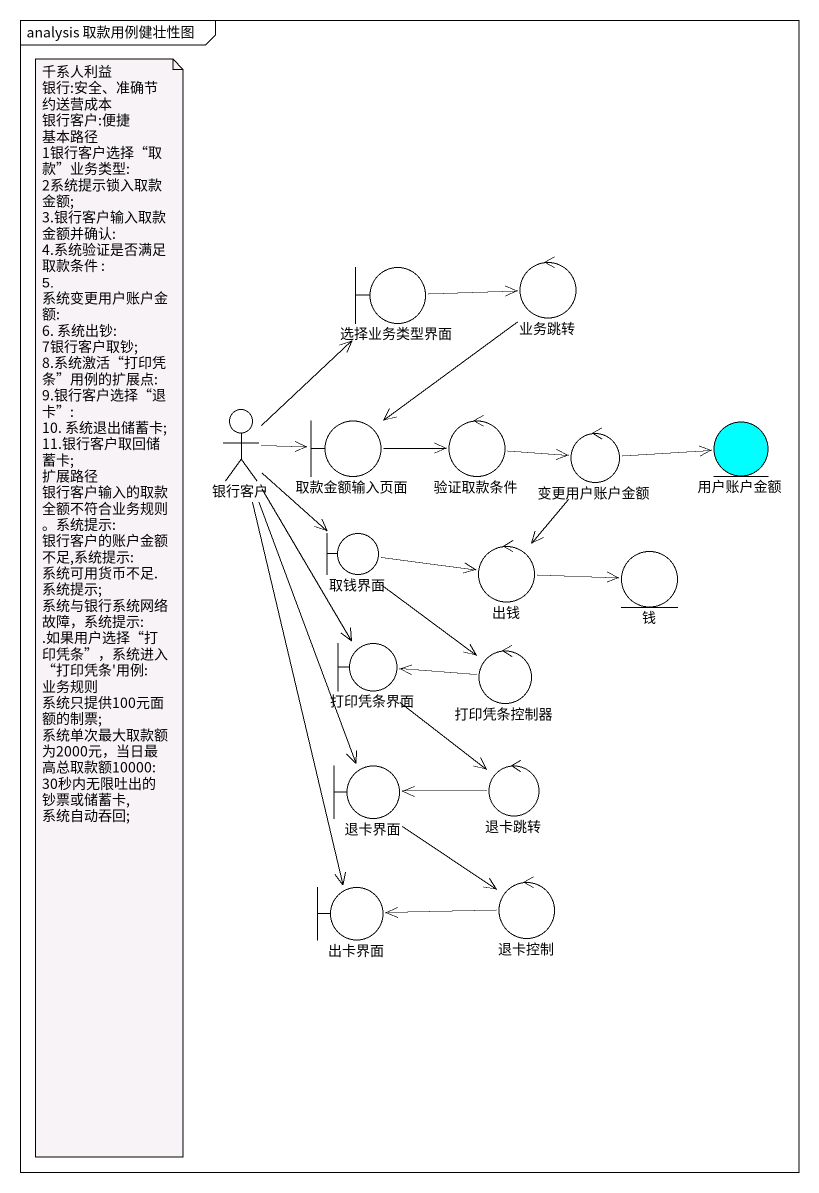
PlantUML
@startuml
mainframe analysis 取款用例健壮性图
boundary 选择业务类型界面
control 业务跳转
actor 银行客户
boundary 取款金额输入页面
control 验证取款条件
entity 用户账户金额 #00FFFF
control 变更用户账户金额
boundary 取钱界面
control 出钱
entity 钱
boundary 打印凭条界面
control 打印凭条控制器
boundary 退卡界面
control 退卡跳转
control 退卡控制
boundary 出卡界面
选择业务类型界面 -right-> 业务跳转
业务跳转 --> 取款金额输入页面
银行客户 -up-> 选择业务类型界面
银行客户 -right-> 取款金额输入页面
银行客户 --> 取钱界面
银行客户 --> 打印凭条界面
银行客户 --> 退卡界面
银行客户 --> 出卡界面
取款金额输入页面 -right-> 验证取款条件
验证取款条件 -right-> 变更用户账户金额
变更用户账户金额 -right-> 用户账户金额
变更用户账户金额 --> 出钱
取钱界面 -right-> 出钱
取钱界面 --> 打印凭条控制器
出钱 -right-> 钱
打印凭条界面 --> 退卡跳转
打印凭条控制器 -left-> 打印凭条界面
退卡界面 --> 退卡控制
退卡跳转 -left-> 退卡界面
退卡控制 -left-> 出卡界面
note as N1
  千系人利益
  银行:安全、准确节约送营成本
  银行客户:便捷
  基本路径
  1银行客户选择“取款”业务类型:
  2系统提示锁入取款金额;
  3.银行客户输入取款金额并确认:
  4.系统验证是否满足取款条件 :
  5. 系统变更用户账户金额:
  6. 系统出钞:
  7银行客户取钞;
  8.系统激活“打印凭条”用例的扩展点:
  9.银行客户选择“退卡”:
  10. 系统退出储蓄卡;
  11.银行客户取回储蓄卡;
  扩展路径
  银行客户输入的取款全额不符合业务规则。系统提示:
  银行客户的账户金额不足,系统提示:
  系统可用货币不足.系统提示;
  系统与银行系统网络故障，系统提示:
  .如果用户选择“打印凭条”，系统进入“打印凭条'用例:
  业务规则
  系统只提供100元面额的制票;
  系统单次最大取款额为2000元，当日最高总取款额10000:
  30秒内无限吐出的钞票或储蓄卡,系统自动吞回;
end note
@enduml
